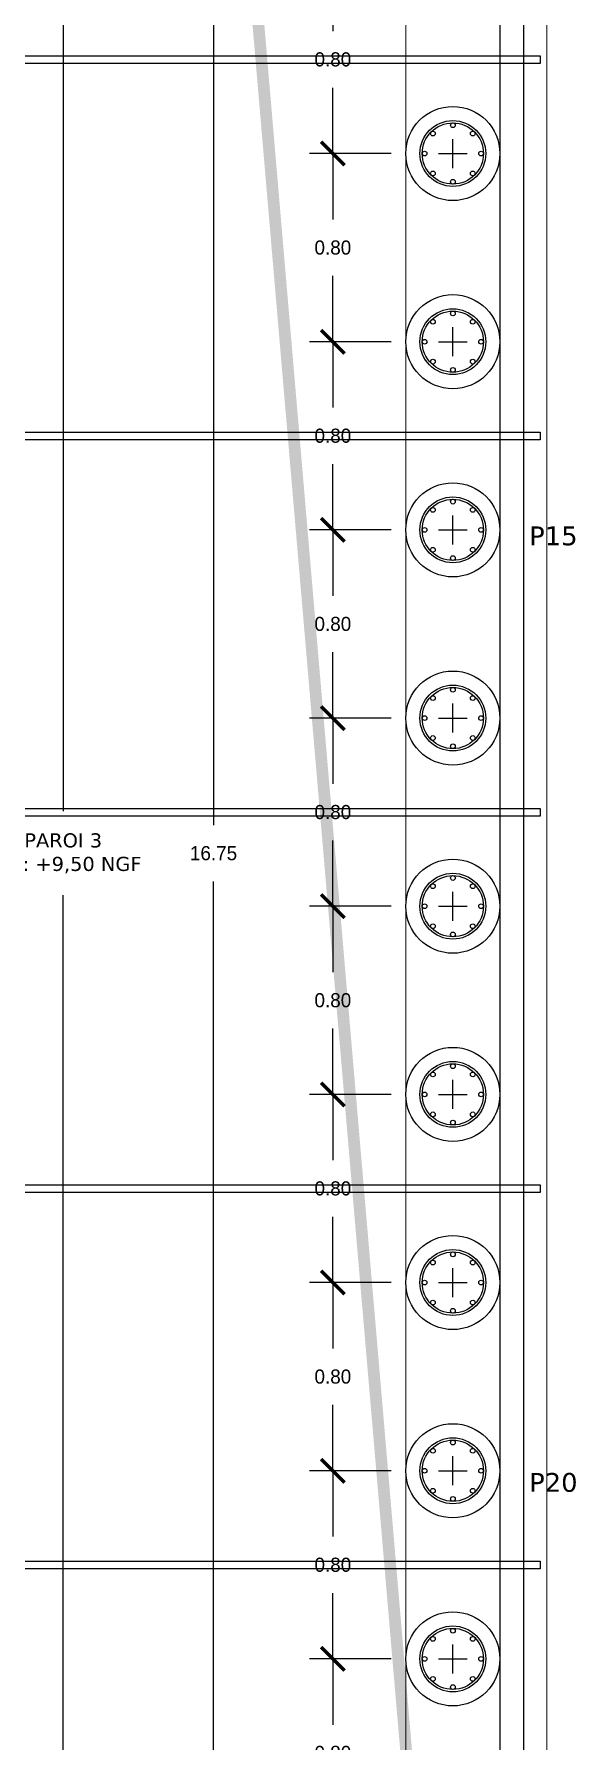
# Model space of a CAD drawing. Header units: millimetres. Extents: x -50 to 161, y 11 to 77.
# Drawn here: x -13.4 to -11.1, y 47.12 to 54.38 of the extents above; entities that cross this region are included whole.
import ezdxf

# ---------------------------------------------------------------- set-up
doc = ezdxf.new("R2010")
doc.units = ezdxf.units.MM
doc.linetypes.add('IMPORT-Bordfosse _3_', pattern=[0.6, 0.5, -0.1])
doc.layers.add('A-DETL-THIN', color=151, linetype='Continuous', lineweight=5)
doc.layers.add('Paroi Soperco', color=7, linetype='Continuous')
doc.dimstyles.get("Standard").update_dxf_attribs({"dimtxt": 0.18, "dimasz": 0.18, "dimexe": 0.18, "dimexo": 0.0625, "dimgap": 0.09, "dimtad": 0, "dimtih": 1, "dimtoh": 1, "dimdec": 4, "dimzin": 0, "dimdsep": 46, "dimtxsty": 'Standard', "dimcen": 0.09, "dimadec": 0, "dimazin": 0, "dimtfac": 1, "dimtdec": 4, "dimtofl": 0, "dimtmove": 0, "dimatfit": 3, "dimfxl": 1, "dimtolj": 1, "dimtzin": 0, "dimarcsym": 0})

# ---------------------------------------------------------------- blocks, each defined once
blk = doc.blocks.new('_ArchTick')
at = {"color": 0, "linetype": 'ByBlock', "const_width": 0.15}
blk.add_lwpolyline([(-0.5, -0.5), (0.5, 0.5)], dxfattribs=at)
blk = doc.blocks.new('*D54')
at = {"layer": 'Paroi Soperco', "color": 0, "lineweight": -2, "transparency": 16777216}
for p, q in [((-11.8806, 54.6682), (-12.2282, 54.6682)), ((-12.1282, 54.6682), (-12.1282, 54.3882)), ((-12.1282, 53.8682), (-12.1282, 54.1482)), ((-11.8806, 53.8682), (-12.2282, 53.8682))]:
    blk.add_line(p, q, dxfattribs=at)
at = {"layer": 'Paroi Soperco', "color": 0, "lineweight": -2, "transparency": 16777216, "xscale": 0.1, "yscale": 0.1, "zscale": 0.1}
for p, rotation in [((-12.1282, 54.6682), 90), ((-12.1282, 53.8682), 270)]:
    blk.add_blockref('_ArchTick', p, dxfattribs=dict(at, rotation=rotation))
at = {"layer": 'Paroi Soperco', "color": 0, "transparency": 16777216, "insert": (-12.1282, 54.2682), "char_height": 0.06, "attachment_point": 5}
blk.add_mtext('\\A1;0.80', dxfattribs=at)
blk = doc.blocks.new('*D55')
at = {"layer": 'Paroi Soperco', "color": 0, "lineweight": -2, "transparency": 16777216}
for p, q in [((-11.8806, 53.8682), (-12.2282, 53.8682)), ((-12.1282, 53.8682), (-12.1282, 53.5882)), ((-12.1282, 53.0682), (-12.1282, 53.3482)), ((-11.8806, 53.0682), (-12.2282, 53.0682))]:
    blk.add_line(p, q, dxfattribs=at)
at = {"layer": 'Paroi Soperco', "color": 0, "lineweight": -2, "transparency": 16777216, "xscale": 0.1, "yscale": 0.1, "zscale": 0.1}
for p, rotation in [((-12.1282, 53.8682), 90), ((-12.1282, 53.0682), 270)]:
    blk.add_blockref('_ArchTick', p, dxfattribs=dict(at, rotation=rotation))
at = {"layer": 'Paroi Soperco', "color": 0, "transparency": 16777216, "insert": (-12.1282, 53.4682), "char_height": 0.06, "attachment_point": 5}
blk.add_mtext('\\A1;0.80', dxfattribs=at)
blk = doc.blocks.new('*D56')
at = {"layer": 'Paroi Soperco', "color": 0, "lineweight": -2, "transparency": 16777216}
for p, q in [((-11.8806, 53.0682), (-12.2282, 53.0682)), ((-12.1282, 53.0682), (-12.1282, 52.7882)), ((-12.1282, 52.2682), (-12.1282, 52.5482)), ((-11.8806, 52.2682), (-12.2282, 52.2682))]:
    blk.add_line(p, q, dxfattribs=at)
at = {"layer": 'Paroi Soperco', "color": 0, "lineweight": -2, "transparency": 16777216, "xscale": 0.1, "yscale": 0.1, "zscale": 0.1}
for p, rotation in [((-12.1282, 53.0682), 90), ((-12.1282, 52.2682), 270)]:
    blk.add_blockref('_ArchTick', p, dxfattribs=dict(at, rotation=rotation))
at = {"layer": 'Paroi Soperco', "color": 0, "transparency": 16777216, "insert": (-12.1282, 52.6682), "char_height": 0.06, "attachment_point": 5}
blk.add_mtext('\\A1;0.80', dxfattribs=at)
blk = doc.blocks.new('*D57')
at = {"layer": 'Paroi Soperco', "color": 0, "lineweight": -2, "transparency": 16777216}
for p, q in [((-11.8806, 52.2682), (-12.2282, 52.2682)), ((-12.1282, 52.2682), (-12.1282, 51.9882)), ((-12.1282, 51.4682), (-12.1282, 51.7482)), ((-11.8806, 51.4682), (-12.2282, 51.4682))]:
    blk.add_line(p, q, dxfattribs=at)
at = {"layer": 'Paroi Soperco', "color": 0, "lineweight": -2, "transparency": 16777216, "xscale": 0.1, "yscale": 0.1, "zscale": 0.1}
for p, rotation in [((-12.1282, 52.2682), 90), ((-12.1282, 51.4682), 270)]:
    blk.add_blockref('_ArchTick', p, dxfattribs=dict(at, rotation=rotation))
at = {"layer": 'Paroi Soperco', "color": 0, "transparency": 16777216, "insert": (-12.1282, 51.8682), "char_height": 0.06, "attachment_point": 5}
blk.add_mtext('\\A1;0.80', dxfattribs=at)
blk = doc.blocks.new('*D58')
at = {"layer": 'Paroi Soperco', "color": 0, "lineweight": -2, "transparency": 16777216}
for p, q in [((-11.8806, 51.4682), (-12.2282, 51.4682)), ((-12.1282, 51.4682), (-12.1282, 51.1882)), ((-12.1282, 50.6682), (-12.1282, 50.9482)), ((-11.8806, 50.6682), (-12.2282, 50.6682))]:
    blk.add_line(p, q, dxfattribs=at)
at = {"layer": 'Paroi Soperco', "color": 0, "lineweight": -2, "transparency": 16777216, "xscale": 0.1, "yscale": 0.1, "zscale": 0.1}
for p, rotation in [((-12.1282, 51.4682), 90), ((-12.1282, 50.6682), 270)]:
    blk.add_blockref('_ArchTick', p, dxfattribs=dict(at, rotation=rotation))
at = {"layer": 'Paroi Soperco', "color": 0, "transparency": 16777216, "insert": (-12.1282, 51.0682), "char_height": 0.06, "attachment_point": 5}
blk.add_mtext('\\A1;0.80', dxfattribs=at)
blk = doc.blocks.new('*D59')
at = {"layer": 'Paroi Soperco', "color": 0, "lineweight": -2, "transparency": 16777216}
for p, q in [((-11.8806, 50.6682), (-12.2282, 50.6682)), ((-12.1282, 50.6682), (-12.1282, 50.3882)), ((-12.1282, 49.8682), (-12.1282, 50.1482)), ((-11.8806, 49.8682), (-12.2282, 49.8682))]:
    blk.add_line(p, q, dxfattribs=at)
at = {"layer": 'Paroi Soperco', "color": 0, "lineweight": -2, "transparency": 16777216, "xscale": 0.1, "yscale": 0.1, "zscale": 0.1}
for p, rotation in [((-12.1282, 50.6682), 90), ((-12.1282, 49.8682), 270)]:
    blk.add_blockref('_ArchTick', p, dxfattribs=dict(at, rotation=rotation))
at = {"layer": 'Paroi Soperco', "color": 0, "transparency": 16777216, "insert": (-12.1282, 50.2682), "char_height": 0.06, "attachment_point": 5}
blk.add_mtext('\\A1;0.80', dxfattribs=at)
blk = doc.blocks.new('*D60')
at = {"layer": 'Paroi Soperco', "color": 0, "lineweight": -2, "transparency": 16777216}
for p, q in [((-11.8806, 49.8682), (-12.2282, 49.8682)), ((-12.1282, 49.8682), (-12.1282, 49.5882)), ((-12.1282, 49.0682), (-12.1282, 49.3482)), ((-11.8806, 49.0682), (-12.2282, 49.0682))]:
    blk.add_line(p, q, dxfattribs=at)
at = {"layer": 'Paroi Soperco', "color": 0, "lineweight": -2, "transparency": 16777216, "xscale": 0.1, "yscale": 0.1, "zscale": 0.1}
for p, rotation in [((-12.1282, 49.8682), 90), ((-12.1282, 49.0682), 270)]:
    blk.add_blockref('_ArchTick', p, dxfattribs=dict(at, rotation=rotation))
at = {"layer": 'Paroi Soperco', "color": 0, "transparency": 16777216, "insert": (-12.1282, 49.4682), "char_height": 0.06, "attachment_point": 5}
blk.add_mtext('\\A1;0.80', dxfattribs=at)
blk = doc.blocks.new('*D61')
at = {"layer": 'Paroi Soperco', "color": 0, "lineweight": -2, "transparency": 16777216}
for p, q in [((-11.8806, 49.0682), (-12.2282, 49.0682)), ((-12.1282, 49.0682), (-12.1282, 48.7882)), ((-12.1282, 48.2682), (-12.1282, 48.5482)), ((-11.8806, 48.2682), (-12.2282, 48.2682))]:
    blk.add_line(p, q, dxfattribs=at)
at = {"layer": 'Paroi Soperco', "color": 0, "lineweight": -2, "transparency": 16777216, "xscale": 0.1, "yscale": 0.1, "zscale": 0.1}
for p, rotation in [((-12.1282, 49.0682), 90), ((-12.1282, 48.2682), 270)]:
    blk.add_blockref('_ArchTick', p, dxfattribs=dict(at, rotation=rotation))
at = {"layer": 'Paroi Soperco', "color": 0, "transparency": 16777216, "insert": (-12.1282, 48.6682), "char_height": 0.06, "attachment_point": 5}
blk.add_mtext('\\A1;0.80', dxfattribs=at)
blk = doc.blocks.new('*D62')
at = {"layer": 'Paroi Soperco', "color": 0, "lineweight": -2, "transparency": 16777216}
for p, q in [((-11.8806, 48.2682), (-12.2282, 48.2682)), ((-12.1282, 48.2682), (-12.1282, 47.9882)), ((-12.1282, 47.4682), (-12.1282, 47.7482)), ((-11.8806, 47.4682), (-12.2282, 47.4682))]:
    blk.add_line(p, q, dxfattribs=at)
at = {"layer": 'Paroi Soperco', "color": 0, "lineweight": -2, "transparency": 16777216, "xscale": 0.1, "yscale": 0.1, "zscale": 0.1}
for p, rotation in [((-12.1282, 48.2682), 90), ((-12.1282, 47.4682), 270)]:
    blk.add_blockref('_ArchTick', p, dxfattribs=dict(at, rotation=rotation))
at = {"layer": 'Paroi Soperco', "color": 0, "transparency": 16777216, "insert": (-12.1282, 47.8682), "char_height": 0.06, "attachment_point": 5}
blk.add_mtext('\\A1;0.80', dxfattribs=at)
blk = doc.blocks.new('*D63')
at = {"layer": 'Paroi Soperco', "color": 0, "lineweight": -2, "transparency": 16777216}
for p, q in [((-11.8806, 47.4682), (-12.2282, 47.4682)), ((-12.1282, 47.4682), (-12.1282, 47.1882)), ((-12.1282, 46.6682), (-12.1282, 46.9482)), ((-11.8806, 46.6682), (-12.2282, 46.6682))]:
    blk.add_line(p, q, dxfattribs=at)
at = {"layer": 'Paroi Soperco', "color": 0, "lineweight": -2, "transparency": 16777216, "xscale": 0.1, "yscale": 0.1, "zscale": 0.1}
for p, rotation in [((-12.1282, 47.4682), 90), ((-12.1282, 46.6682), 270)]:
    blk.add_blockref('_ArchTick', p, dxfattribs=dict(at, rotation=rotation))
at = {"layer": 'Paroi Soperco', "color": 0, "transparency": 16777216, "insert": (-12.1282, 47.0682), "char_height": 0.06, "attachment_point": 5}
blk.add_mtext('\\A1;0.80', dxfattribs=at)
blk = doc.blocks.new('*D93')
at = {"layer": 'Paroi Soperco', "color": 0, "lineweight": -2, "transparency": 16777216}
for p, q in [((-11.8806, 59.268), (-12.7355, 59.268)), ((-12.6355, 59.268), (-12.6355, 51.0134)), ((-12.6355, 42.5188), (-12.6355, 50.7734)), ((-11.8806, 42.5188), (-12.7355, 42.5188))]:
    blk.add_line(p, q, dxfattribs=at)
at = {"layer": 'Paroi Soperco', "color": 0, "lineweight": -2, "transparency": 16777216, "xscale": 0.1, "yscale": 0.1, "zscale": 0.1}
for p, rotation in [((-12.6355, 59.268), 90), ((-12.6355, 42.5188), 270)]:
    blk.add_blockref('_ArchTick', p, dxfattribs=dict(at, rotation=rotation))
at = {"layer": 'Paroi Soperco', "color": 0, "transparency": 16777216, "insert": (-12.6355, 50.8934), "char_height": 0.06, "attachment_point": 5}
blk.add_mtext('\\A1;16.75', dxfattribs=at)
blk = doc.blocks.new('_Origin2')
at = {"color": 0, "linetype": 'ByBlock', "lineweight": -2}
blk.add_line((-0.5, 0), (-1, 0), dxfattribs=at)
for radius in [0.5, 0.25]:
    blk.add_circle((0, 0), radius, dxfattribs=at)
blk = doc.blocks.new('*D99')
at = {"layer": 'Paroi Soperco', "color": 0, "lineweight": -2, "transparency": 16777216}
for p, q in [((-12.798, 59.268), (-13.3746, 59.268)), ((-13.2746, 59.168), (-13.2746, 51.0721)), ((-13.2746, 42.6188), (-13.2746, 50.7147)), ((-12.798, 42.5188), (-13.3746, 42.5188))]:
    blk.add_line(p, q, dxfattribs=at)
at = {"layer": 'Paroi Soperco', "color": 0, "lineweight": -2, "transparency": 16777216, "xscale": 0.1, "yscale": 0.1, "zscale": 0.1}
for p, rotation in [((-13.2746, 59.268), 90), ((-13.2746, 42.5188), 270)]:
    blk.add_blockref('_Origin2', p, dxfattribs=dict(at, rotation=rotation))
at = {"layer": 'Paroi Soperco', "color": 0, "transparency": 16777216, "insert": (-13.2746, 50.8934), "char_height": 0.06, "attachment_point": 5}
blk.add_mtext('\\A1;{\\fVerdana|b0|i0|c0|p34;PAROI 3}\\P{\\fVerdana|b0|i0|c0|p34;A.S.: +9,50 NGF}', dxfattribs=at)

msp = doc.modelspace()

# ---------------------------------------------------------------- linework, layer by layer
at = {"layer": 'A-DETL-THIN'}
for p, q in [((-11.8181, 59.268), (-11.8181, 43.689)), ((-11.2181, 42.5188), (-11.2181, 58.6682))]:
    msp.add_line(p, q, dxfattribs=at)
at = {"layer": 'Paroi Soperco', "color": 5}
for p, q in [((-11.4181, 58.8681), (-11.4181, 23.2482)), ((-11.3181, 58.7681), (-11.3181, 23.3482))]:
    msp.add_line(p, q, dxfattribs=at)
at = {"layer": 'Paroi Soperco'}
for p, q in [((-11.6181, 53.8066), (-11.6181, 53.9298)), ((-11.6787, 53.8682), (-11.5575, 53.8682)), ((-11.6181, 53.0066), (-11.6181, 53.1298)), ((-11.6787, 53.0682), (-11.5575, 53.0682)), ((-11.6181, 52.2066), (-11.6181, 52.3298)), ((-11.6787, 52.2682), (-11.5575, 52.2682)), ((-11.6181, 51.4066), (-11.6181, 51.5298)), ((-11.6787, 51.4682), (-11.5575, 51.4682)), ((-11.6181, 50.6066), (-11.6181, 50.7298)), ((-11.6787, 50.6682), (-11.5575, 50.6682)), ((-11.6181, 49.8066), (-11.6181, 49.9298)), ((-11.6787, 49.8682), (-11.5575, 49.8682)), ((-11.6181, 49.0066), (-11.6181, 49.1298)), ((-11.6787, 49.0682), (-11.5575, 49.0682)), ((-11.6181, 48.2066), (-11.6181, 48.3298)), ((-11.6787, 48.2682), (-11.5575, 48.2682)), ((-11.6181, 47.4066), (-11.6181, 47.5298)), ((-11.6787, 47.4682), (-11.5575, 47.4682))]:
    msp.add_line(p, q, dxfattribs=at)
at = {"layer": 'Paroi Soperco', "color": 217, "linetype": 'IMPORT-Bordfosse _3_', "true_color": 0x93278f, "const_width": 0.05}
msp.add_lwpolyline([(-41.6206, 28.4308), (-28.5972, 24.4602), (-28.6701, 25.7365), (-17.9581, 33.3503), (-11.5598, 44.0769), (-12.8594, 59.2609), (-15.2568, 74.8425), (-49.7505, 76.7968), (-48.0782, 63.4611)], close=True, dxfattribs=at)
at = {"layer": 'Paroi Soperco', "color": 252, "true_color": 0x939598}
msp.add_lwpolyline([(-21.2466, 54.2834), (-11.2466, 54.2834), (-11.2466, 54.2514), (-21.2466, 54.2514), (-21.2466, 54.2834)], dxfattribs=at)
at = {"layer": 'Paroi Soperco', "color": 9, "true_color": 0xc7c8ca}
for points in [[(-21.2466, 52.6834), (-11.2466, 52.6834), (-11.2466, 52.6514), (-21.2466, 52.6514), (-21.2466, 52.6834)], [(-21.2466, 49.4834), (-11.2466, 49.4834), (-11.2466, 49.4514), (-21.2466, 49.4514), (-21.2466, 49.4834)]]:
    msp.add_lwpolyline(points, dxfattribs=at)
at = {"layer": 'Paroi Soperco', "color": 251, "true_color": 0x636466}
for points in [[(-21.2466, 51.0834), (-11.2466, 51.0834), (-11.2466, 51.0514), (-21.2466, 51.0514), (-21.2466, 51.0834)], [(-21.2466, 47.8834), (-11.2466, 47.8834), (-11.2466, 47.8514), (-21.2466, 47.8514), (-21.2466, 47.8834)]]:
    msp.add_lwpolyline(points, dxfattribs=at)
at = {"layer": 'Paroi Soperco'}
for centre, radius in [((-11.6181, 53.8682), 0.2), ((-11.6181, 53.8682), 0.14), ((-11.6181, 53.8682), 0.13), ((-11.6181, 53.9882), 0.01), ((-11.7029, 53.9531), 0.01), ((-11.5332, 53.9531), 0.01), ((-11.7381, 53.8682), 0.01), ((-11.4981, 53.8682), 0.01), ((-11.7029, 53.7834), 0.01), ((-11.5332, 53.7834), 0.01), ((-11.6181, 53.7482), 0.01), ((-11.6181, 53.0682), 0.2), ((-11.6181, 53.0682), 0.14), ((-11.6181, 53.0682), 0.13), ((-11.6181, 53.1882), 0.01), ((-11.7029, 53.1531), 0.01), ((-11.5332, 53.1531), 0.01), ((-11.7381, 53.0682), 0.01), ((-11.4981, 53.0682), 0.01), ((-11.7029, 52.9834), 0.01), ((-11.5332, 52.9834), 0.01), ((-11.6181, 52.9482), 0.01), ((-11.6181, 52.2682), 0.2), ((-11.6181, 52.2682), 0.14), ((-11.6181, 52.2682), 0.13), ((-11.6181, 52.3882), 0.01), ((-11.7029, 52.3531), 0.01), ((-11.5332, 52.3531), 0.01), ((-11.7381, 52.2682), 0.01), ((-11.4981, 52.2682), 0.01), ((-11.7029, 52.1834), 0.01), ((-11.5332, 52.1834), 0.01), ((-11.6181, 52.1482), 0.01), ((-11.6181, 51.4682), 0.2), ((-11.6181, 51.4682), 0.14), ((-11.6181, 51.4682), 0.13), ((-11.6181, 51.5882), 0.01), ((-11.7029, 51.5531), 0.01), ((-11.5332, 51.5531), 0.01), ((-11.7381, 51.4682), 0.01), ((-11.4981, 51.4682), 0.01), ((-11.7029, 51.3834), 0.01), ((-11.5332, 51.3834), 0.01), ((-11.6181, 51.3482), 0.01), ((-11.6181, 50.6682), 0.2), ((-11.6181, 50.6682), 0.14), ((-11.6181, 50.6682), 0.13), ((-11.6181, 50.7882), 0.01), ((-11.7029, 50.7531), 0.01), ((-11.5332, 50.7531), 0.01), ((-11.7381, 50.6682), 0.01), ((-11.4981, 50.6682), 0.01), ((-11.7029, 50.5834), 0.01), ((-11.5332, 50.5834), 0.01), ((-11.6181, 50.5482), 0.01), ((-11.6181, 49.8682), 0.2), ((-11.6181, 49.8682), 0.14), ((-11.6181, 49.8682), 0.13), ((-11.6181, 49.9882), 0.01), ((-11.7029, 49.9531), 0.01), ((-11.5332, 49.9531), 0.01), ((-11.7381, 49.8682), 0.01), ((-11.4981, 49.8682), 0.01), ((-11.7029, 49.7834), 0.01), ((-11.5332, 49.7834), 0.01), ((-11.6181, 49.7482), 0.01), ((-11.6181, 49.0682), 0.2), ((-11.6181, 49.0682), 0.14), ((-11.6181, 49.0682), 0.13), ((-11.6181, 49.1882), 0.01), ((-11.7029, 49.1531), 0.01), ((-11.5332, 49.1531), 0.01), ((-11.7381, 49.0682), 0.01), ((-11.4981, 49.0682), 0.01), ((-11.7029, 48.9834), 0.01), ((-11.5332, 48.9834), 0.01), ((-11.6181, 48.9482), 0.01), ((-11.6181, 48.2682), 0.2), ((-11.6181, 48.2682), 0.14), ((-11.6181, 48.2682), 0.13), ((-11.6181, 48.3882), 0.01), ((-11.7029, 48.3531), 0.01), ((-11.5332, 48.3531), 0.01), ((-11.7381, 48.2682), 0.01), ((-11.4981, 48.2682), 0.01), ((-11.7029, 48.1834), 0.01), ((-11.5332, 48.1834), 0.01), ((-11.6181, 48.1482), 0.01), ((-11.6181, 47.4682), 0.2), ((-11.6181, 47.4682), 0.14), ((-11.6181, 47.4682), 0.13), ((-11.7029, 47.5531), 0.01), ((-11.6181, 47.5882), 0.01), ((-11.5332, 47.5531), 0.01), ((-11.7381, 47.4682), 0.01), ((-11.4981, 47.4682), 0.01), ((-11.7029, 47.3834), 0.01), ((-11.5332, 47.3834), 0.01), ((-11.6181, 47.3482), 0.01)]:
    msp.add_circle(centre, radius, dxfattribs=at)

# ---------------------------------------------------------------- texts
at = {"layer": 'Paroi Soperco', "char_height": 0.08, "attachment_point": 1}
for s, insert in [('{\\fVerdana|b0|i0|c0|p34;P15}', (-11.2936, 52.2828)), ('{\\fVerdana|b0|i0|c0|p34;P20}', (-11.2936, 48.2587))]:
    msp.add_mtext_dynamic_manual_height_columns(s, width=0.516321, gutter_width=1, heights=[0], dxfattribs=dict(at, insert=insert))

# ---------------------------------------------------------------- dimensions: what is measured, and where the dimension line sits
at = {"layer": 'Paroi Soperco', "color": 3}
dim = msp.add_linear_dim(base=(-13.2746, 42.5188), p1=(-12.7355, 59.268), p2=(-12.7355, 42.5188), angle=90, text='{\\fVerdana|b0|i0|c0|p34;PAROI 3}\\P{\\fVerdana|b0|i0|c0|p34;A.S.: +9,50 NGF}', dimstyle='Standard', override={"dimtxt": 0.06, "dimasz": 0.1, "dimexe": 0.1, "dimdec": 2, "dimblk1": 'Origin2', "dimblk2": 'Origin2', "dimsah": 1}, dxfattribs=at)
dim.commit()
dim.dimension.update_dxf_attribs({"geometry": '*D99', "text_midpoint": (-13.2746, 50.8934)})
at = {"layer": 'Paroi Soperco', "color": 1}
for base, p1, p2, picture, middle in [((-12.6355, 42.5188), (-11.8181, 59.268), (-11.8181, 42.5188), '*D93', (-12.6355, 50.8934)), ((-12.1282, 53.8682), (-11.8181, 54.6682), (-11.8181, 53.8682), '*D54', (-12.1282, 54.2682)), ((-12.1282, 53.0682), (-11.8181, 53.8682), (-11.8181, 53.0682), '*D55', (-12.1282, 53.4682)), ((-12.1282, 52.2682), (-11.8181, 53.0682), (-11.8181, 52.2682), '*D56', (-12.1282, 52.6682)), ((-12.1282, 51.4682), (-11.8181, 52.2682), (-11.8181, 51.4682), '*D57', (-12.1282, 51.8682)), ((-12.1282, 49.8682), (-11.8181, 50.6682), (-11.8181, 49.8682), '*D59', (-12.1282, 50.2682)), ((-12.1282, 49.0682), (-11.8181, 49.8682), (-11.8181, 49.0682), '*D60', (-12.1282, 49.4682)), ((-12.1282, 48.2682), (-11.8181, 49.0682), (-11.8181, 48.2682), '*D61', (-12.1282, 48.6682)), ((-12.1282, 47.4682), (-11.8181, 48.2682), (-11.8181, 47.4682), '*D62', (-12.1282, 47.8682)), ((-12.1282, 46.6682), (-11.8181, 47.4682), (-11.8181, 46.6682), '*D63', (-12.1282, 47.0682))]:
    dim = msp.add_linear_dim(base=base, p1=p1, p2=p2, angle=90, dimstyle='Standard', override={"dimtxt": 0.06, "dimasz": 0.1, "dimexe": 0.1, "dimdec": 2, "dimblk1": 'ArchTick', "dimblk2": 'ArchTick', "dimsah": 1}, dxfattribs=at)
    dim.commit()
    dim.dimension.update_dxf_attribs({"geometry": picture, "text_midpoint": middle})
at = {"layer": 'Paroi Soperco'}
dim = msp.add_linear_dim(base=(-12.1282, 50.6682), p1=(-11.8181, 51.4682), p2=(-11.8181, 50.6682), angle=90, dimstyle='Standard', override={"dimtxt": 0.06, "dimasz": 0.1, "dimexe": 0.1, "dimdec": 2, "dimblk1": 'ArchTick', "dimblk2": 'ArchTick', "dimsah": 1, "dimtmove": 1}, dxfattribs=at)
dim.commit()
dim.dimension.update_dxf_attribs({"geometry": '*D58', "text_midpoint": (-12.1282, 51.0682)})

doc.saveas('drawing.dxf')
